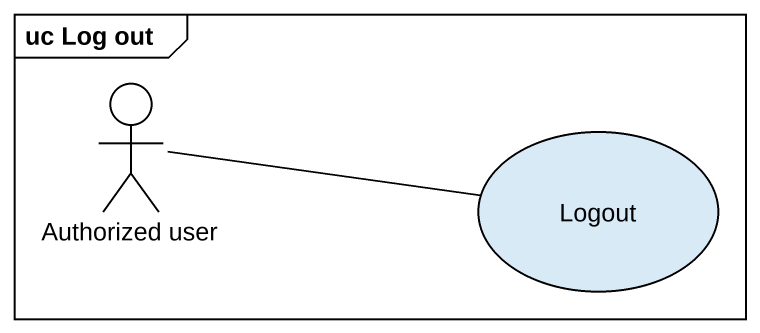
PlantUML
@startuml
mainframe uc Log out
actor "Authorized user" as Authorized_user
usecase Logout
Authorized_user -right- Logout
@enduml
